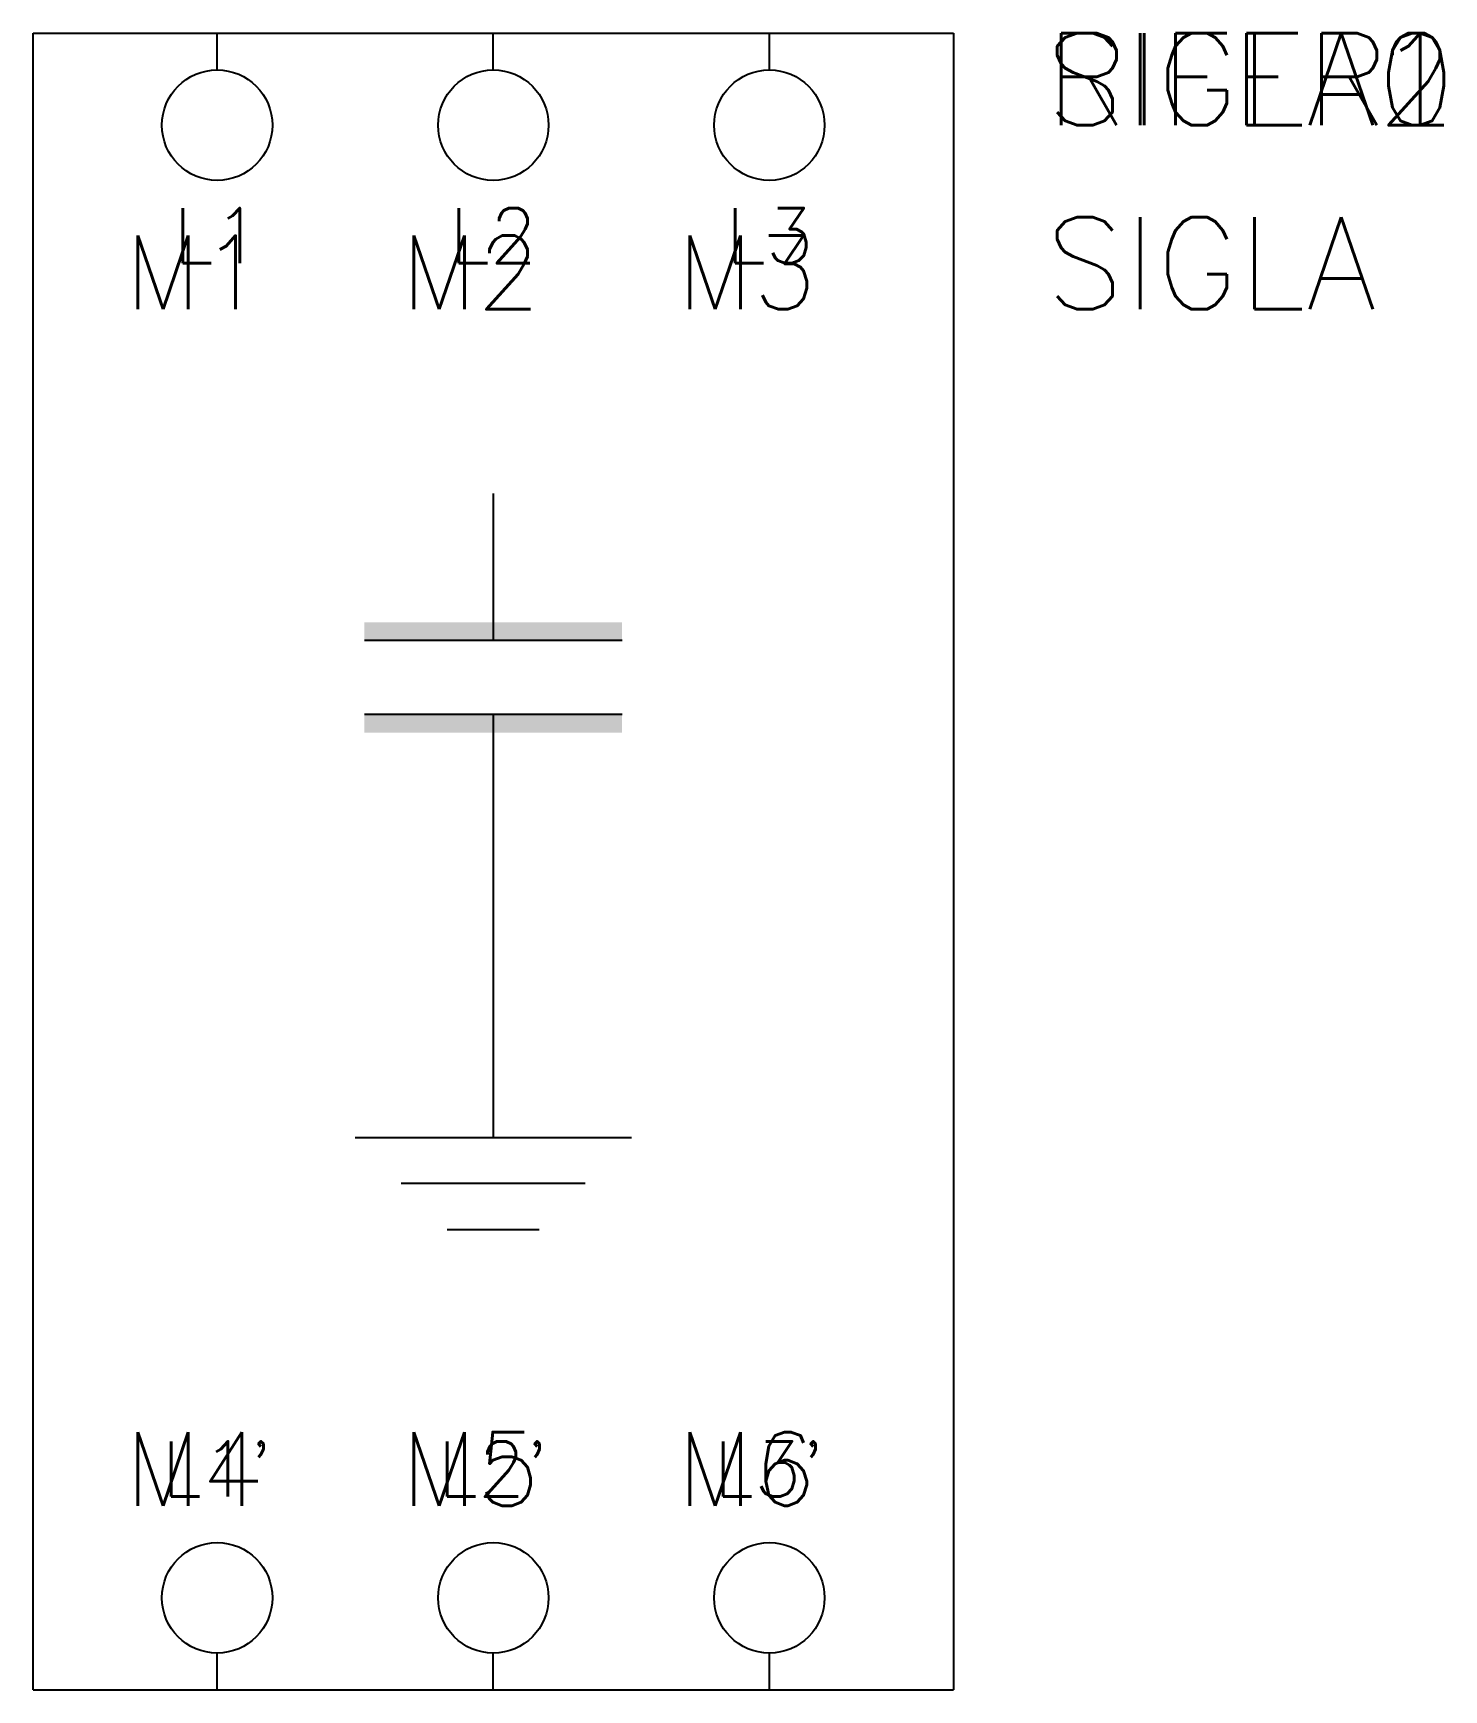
# Model space of a CAD drawing. Extents: x 0 to 38.3, y 0 to 45.
import ezdxf

# ---------------------------------------------------------------- set-up
doc = ezdxf.new("R2010")
doc.units = 0
doc.header["$LTSCALE"] = 4
doc.linetypes.add('CONTINUA', pattern=[0])
doc.layers.get('0').update_dxf_attribs({"linetype": 'CONTINUOUS'})
doc.styles.get("Standard").update_dxf_attribs({"font": 'romans.shx'})

msp = doc.modelspace()

# ---------------------------------------------------------------- linework, layer by layer
at = {"linetype": 'CONTINUA'}
for p, q in [((0, 0), (0, 45)), ((0, 45), (25, 45)), ((5, 44), (5, 45)), ((12.5, 44), (12.5, 45)), ((20, 44), (20, 45)), ((25, 45), (25, 0)), ((12.5, 32.5), (12.5, 28.5)), ((12.5, 26.5), (12.5, 15)), ((5, 0), (5, 1)), ((12.5, 0), (12.5, 1)), ((20, 0), (20, 1)), ((0, 0), (25, 0))]:
    msp.add_line(p, q, dxfattribs=at)
for p, q in [((16, 28.5), (9, 28.5)), ((16, 28.5), (9, 28.5)), ((9, 26.5), (16, 26.5)), ((9, 26.5), (16, 26.5)), ((8.75, 15), (16.25, 15)), ((15, 13.75), (10, 13.75)), ((11.25, 12.5), (13.75, 12.5))]:
    msp.add_line(p, q)
for centre in [(5, 42.5), (12.5, 42.5), (20, 42.5), (5, 2.5), (12.5, 2.5), (20, 2.5)]:
    msp.add_circle(centre, 1.5, dxfattribs=at)
for points in [[(9, 28.5), (9, 29), (16, 28.5), (16, 29)], [(16, 26.5), (16, 26), (9, 26.5), (9, 26)]]:
    msp.add_solid(points)

# ---------------------------------------------------------------- texts
at = {"char_height": 1.5, "attachment_point": 5}
for s, insert in [('L1', (5, 39.5)), ('L2', (12.5, 39.5)), ('L3', (20, 39.5)), ("L1'", (5, 6)), ("L2'", (12.5, 6)), ("L3'", (20, 6))]:
    msp.add_mtext_dynamic_manual_height_columns(s, width=5, gutter_width=1, heights=[0], dxfattribs=dict(at, insert=insert))
at = {"linetype": 'CONTINUA', "flags": 9}
for tag, p, s, height in [('F1', (5, 45), '', 0.00001), ('F2', (12.5, 45), '', 0.00001), ('F3', (20, 45), '', 0.00001), ('TIPOSIG', (0, 0), '3', 0.00000001), ('POSIZIONE', (0, 0), '', 0.00000001), ('P-TABELLA', (0, 0), '', 0.00000001), ('T-TABELLA', (0, 0), '', 0.00000001), ('H-TABELLA', (0, 0), '', 0.00000001), ('CODICE', (0, 0), '1xNNN', 0.00000001), ('NOTE1', (0, 0), '', 0.00000001), ('NOTE2', (0, 0), '', 0.00000001), ('F4', (5, 0), '', 0.00001), ('F5', (12.5, 0), '', 0.00001), ('F6', (20, 0), '', 0.00001)]:
    msp.add_attdef(tag, p, s, height=height, dxfattribs=at)
at = {"color": 3, "linetype": 'CONTINUA'}
for tag, p, s, flags in [('SIGLA0', (27.5, 42.5), '', 9), ('SIGLA1', (27.5, 42.5), '', 9), ('SIGLA2', (27.5, 42.5), '', 9), ('RIFER', (27.5, 42.5), 'RIFER ?', 8), ('SIGLA', (27.5, 37.5), 'SIGLA ?', 8)]:
    msp.add_attdef(tag, p, s, height=2.5, dxfattribs=dict(at, flags=flags))
at = {"color": 4, "linetype": 'CONTINUA', "flags": 8}
for tag, p in [('M1', (2.5, 37.5)), ('M2', (10, 37.5)), ('M3', (17.5, 37.5)), ('M4', (2.5, 5)), ('M5', (10, 5)), ('M6', (17.5, 5))]:
    msp.add_attdef(tag, p, '', height=2, dxfattribs=at)

doc.saveas('drawing.dxf')
